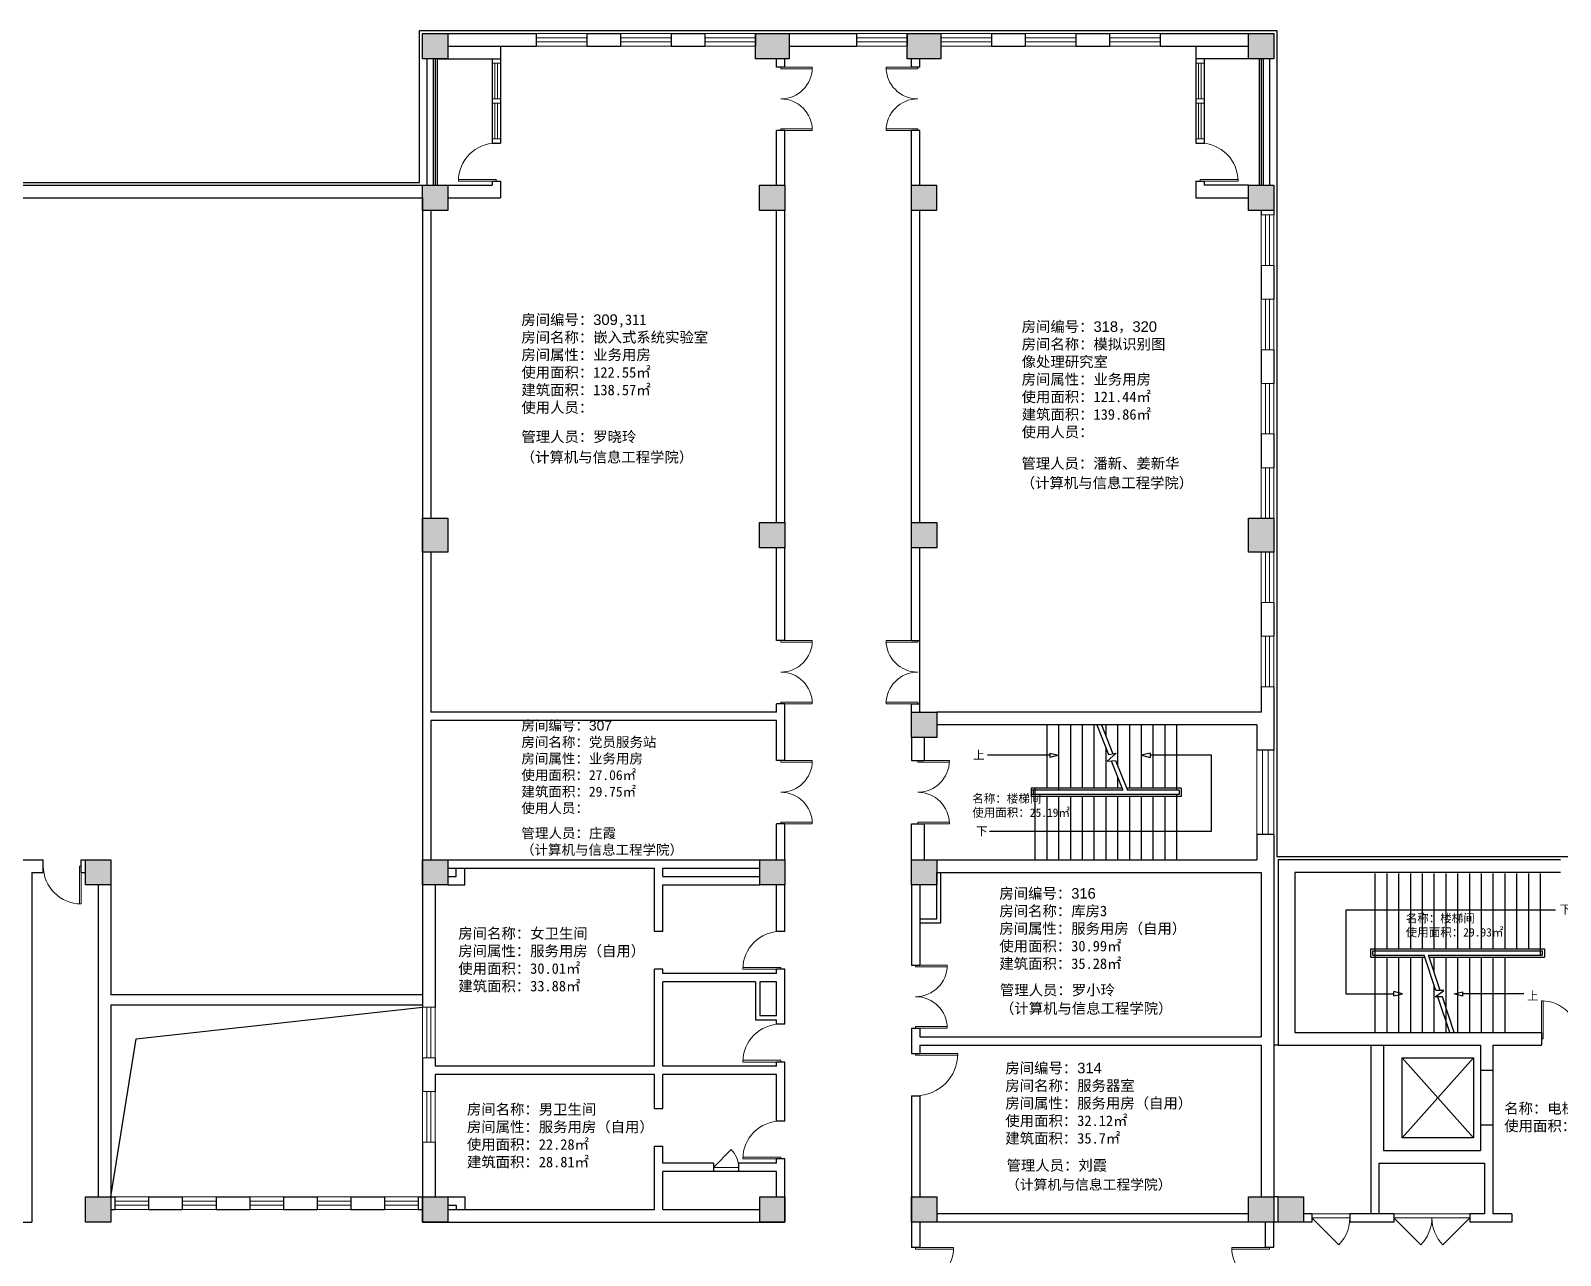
# Model space of a CAD drawing. Header units: millimetres. Extents: x 3623 to 132087, y -3080 to 53237.
# Drawn here: x 36018 to 72318, y 14683 to 43741 of the extents above; entities that cross this region are included whole.
import ezdxf

# ---------------------------------------------------------------- set-up
doc = ezdxf.new("R2010")
doc.units = ezdxf.units.MM
doc.header["$LTSCALE"] = 1000
doc.linetypes.add('CONTINOUS', pattern=[0])
for name, color, linetype in [('填充', 7, 'Continuous'), ('墙体', 30, 'Continuous'), ('管理人员', 2, 'Continuous')]:
    doc.layers.add(name, color=color, linetype=linetype)
for name, color, linetype, lineweight in [('墙线', 30, 'Continuous', 30), ('文字', 7, 'Continuous', 30), ('柱子', 150, 'Continuous', 30), ('窗户', 131, 'Continuous', 15), ('窗线', 131, 'Continuous', 15), ('门线', 154, 'CONTINOUS', 15)]:
    doc.layers.add(name, color=color, linetype=linetype, lineweight=lineweight)
doc.styles.get("Standard").update_dxf_attribs({"font": 'arial.ttf'})

msp = doc.modelspace()

# ---------------------------------------------------------------- hatches: boundary and pattern name
at = {"layer": '填充'}
h = msp.add_hatch(color=256, dxfattribs=at)
h.dxf.hatch_style = 1
h.paths.add_polyline_path([(45918, 43671), (45318, 43671), (45318, 43071), (45918, 43071)])
h = msp.add_hatch(color=256, dxfattribs=at)
h.dxf.hatch_style = 1
h.paths.add_polyline_path([(54017, 43671), (53217, 43671), (53217, 43071), (54017, 43071)])
h = msp.add_hatch(color=256, dxfattribs=at)
h.dxf.hatch_style = 1
h.paths.add_polyline_path([(57617, 43671), (56817, 43671), (56817, 43071), (57617, 43071)])
h = msp.add_hatch(color=256, dxfattribs=at)
h.dxf.hatch_style = 1
h.paths.add_polyline_path([(65518, 43671), (64918, 43671), (64918, 43071), (65518, 43071)])
h = msp.add_hatch(color=256, dxfattribs=at)
h.dxf.hatch_style = 1
h.paths.add_polyline_path([(45918, 40071), (45318, 40071), (45318, 39471), (45918, 39471)])
h = msp.add_hatch(color=256, dxfattribs=at)
h.dxf.hatch_style = 1
h.paths.add_polyline_path([(53917, 40071), (53317, 40071), (53317, 39471), (53917, 39471)])
h = msp.add_hatch(color=256, dxfattribs=at)
h.dxf.hatch_style = 1
h.paths.add_polyline_path([(57517, 40071), (56917, 40071), (56917, 39471), (57517, 39471)])
h = msp.add_hatch(color=256, dxfattribs=at)
h.dxf.hatch_style = 1
h.paths.add_polyline_path([(65518, 40071), (64918, 40071), (64918, 39471), (65518, 39471)])
h = msp.add_hatch(color=256, dxfattribs=at)
h.dxf.hatch_style = 1
h.paths.add_polyline_path([(45918, 32171), (45318, 32171), (45318, 31371), (45918, 31371)])
h = msp.add_hatch(color=256, dxfattribs=at)
h.dxf.hatch_style = 1
h.paths.add_polyline_path([(53917, 32071), (53317, 32071), (53317, 31471), (53917, 31471)])
h = msp.add_hatch(color=256, dxfattribs=at)
h.dxf.hatch_style = 1
h.paths.add_polyline_path([(57518, 32071), (56918, 32071), (56918, 31471), (57518, 31471)])
h = msp.add_hatch(color=256, dxfattribs=at)
h.dxf.hatch_style = 1
h.paths.add_polyline_path([(65518, 32171), (64918, 32171), (64918, 31371), (65518, 31371)])
h = msp.add_hatch(color=256, dxfattribs=at)
h.dxf.hatch_style = 1
h.paths.add_polyline_path([(57518, 27571), (56918, 27571), (56918, 26971), (57518, 26971)])
h = msp.add_hatch(color=256, dxfattribs=at)
h.dxf.hatch_style = 1
h.paths.add_polyline_path([(37918, 24071), (37318, 24071), (37318, 23471), (37918, 23471)])
h = msp.add_hatch(color=256, dxfattribs=at)
h.dxf.hatch_style = 1
h.paths.add_polyline_path([(45918, 24071), (45318, 24071), (45318, 23471), (45918, 23471)])
h = msp.add_hatch(color=256, dxfattribs=at)
h.dxf.hatch_style = 1
h.paths.add_polyline_path([(53918, 24071), (53318, 24071), (53318, 23471), (53918, 23471)])
h = msp.add_hatch(color=256, dxfattribs=at)
h.dxf.hatch_style = 1
h.paths.add_polyline_path([(57518, 24071), (56918, 24071), (56918, 23471), (57518, 23471)])
h = msp.add_hatch(color=256, dxfattribs=at)
h.dxf.hatch_style = 1
h.paths.add_polyline_path([(37918, 16071), (37318, 16071), (37318, 15471), (37918, 15471)])
h = msp.add_hatch(color=256, dxfattribs=at)
h.dxf.hatch_style = 1
h.paths.add_polyline_path([(45918, 16071), (45318, 16071), (45318, 15471), (45918, 15471)])
h = msp.add_hatch(color=256, dxfattribs=at)
h.dxf.hatch_style = 1
h.paths.add_polyline_path([(53918, 16071), (53318, 16071), (53318, 15471), (53918, 15471)])
h = msp.add_hatch(color=256, dxfattribs=at)
h.dxf.hatch_style = 1
h.paths.add_polyline_path([(57518, 16071), (56918, 16071), (56918, 15471), (57518, 15471)])
h = msp.add_hatch(color=256, dxfattribs=at)
h.dxf.hatch_style = 1
h.paths.add_polyline_path([(65518, 16071), (64918, 16071), (64918, 15471), (65518, 15471)])
h = msp.add_hatch(color=256, dxfattribs=at)
h.dxf.hatch_style = 1
h.paths.add_polyline_path([(66218, 16071), (65618, 16071), (65618, 15471), (66218, 15471)])

# ---------------------------------------------------------------- linework, layer by layer
at = {"layer": '墙体'}
for p, q in [((60138, 25771), (60138, 27271)), ((60418, 25721), (60418, 27271)), ((60418, 25771), (60418, 27271)), ((60698, 25771), (60698, 27271)), ((60978, 25771), (60978, 27271)), ((61258, 25771), (61258, 27271)), ((61258, 25771), (61258, 27271)), ((61318, 27271), (61597, 26570)), ((61427, 27271), (61701, 26585)), ((61538, 26995), (61538, 27271)), ((61818, 26291), (61818, 27271)), ((62098, 25771), (62098, 27271)), ((62098, 25771), (62098, 27271)), ((62378, 25771), (62378, 27271)), ((62658, 25771), (62658, 27271)), ((62938, 25771), (62938, 27271)), ((63218, 25721), (63218, 27271)), ((60202, 26549), (58724, 26549)), ((60202, 26599), (60202, 26499)), ((60202, 26599), (60410, 26549)), ((60410, 26549), (60202, 26499)), ((61538, 25771), (61538, 26719)), ((61775, 26596), (61562, 26412)), ((61597, 26570), (61775, 26596)), ((62584, 26599), (62376, 26549)), ((62376, 26549), (62584, 26499)), ((62584, 26599), (62584, 26499)), ((64041, 26549), (62584, 26549)), ((62584, 26549), (62584, 26499)), ((64041, 24746), (64041, 26549)), ((61562, 26412), (61764, 26425)), ((61657, 26418), (61935, 25721)), ((61764, 26425), (62045, 25721)), ((61818, 25771), (61818, 26015)), ((61915, 25771), (59758, 25771)), ((59758, 25771), (59758, 25571)), ((61935, 25721), (59758, 25721)), ((59858, 25721), (59758, 25721)), ((63268, 25621), (59758, 25621)), ((63318, 25571), (59758, 25571)), ((59808, 25721), (59808, 25621)), ((59858, 24071), (59858, 25771)), ((60138, 24071), (60138, 25571)), ((60418, 24071), (60418, 25571)), ((60418, 24071), (60418, 25571)), ((60698, 24071), (60698, 25571)), ((60978, 24071), (60978, 25571)), ((61258, 24071), (61258, 25571)), ((61258, 24071), (61258, 25571)), ((61538, 24071), (61538, 25571)), ((61818, 24071), (61818, 25571)), ((63318, 25771), (62025, 25771)), ((63268, 25721), (62045, 25721)), ((62098, 24071), (62098, 25571)), ((62098, 24071), (62098, 25571)), ((62378, 24071), (62378, 25571)), ((62658, 24071), (62658, 25571)), ((62938, 24071), (62938, 25571)), ((63218, 24071), (63218, 25621)), ((63268, 25721), (63268, 25621)), ((63318, 25771), (63318, 25571)), ((58767, 24746), (64041, 24746)), ((67918, 23747), (67918, 19971)), ((68198, 23747), (68198, 21959)), ((68478, 23747), (68478, 21959)), ((68758, 23747), (68758, 21959)), ((69038, 23747), (69038, 21959)), ((69318, 23747), (69318, 21959)), ((69318, 23747), (69318, 21959)), ((69598, 23747), (69598, 21959)), ((69878, 23747), (69878, 21959)), ((70158, 23747), (70158, 21959)), ((70438, 23747), (70438, 21959)), ((70438, 23747), (70438, 21959)), ((70718, 23747), (70718, 21959)), ((70998, 23747), (70998, 21959)), ((71278, 23747), (71278, 21959)), ((71558, 23747), (71558, 21959)), ((71838, 23747), (71838, 21809)), ((72202, 22873), (67223, 22873)), ((67223, 22873), (67223, 20891)), ((67818, 21959), (69038, 21959)), ((67818, 21759), (67818, 21959)), ((67868, 21909), (71888, 21909)), ((67868, 21809), (67868, 21909)), ((67868, 21809), (69084, 21809)), ((67918, 21959), (71558, 21959)), ((69362, 20969), (69084, 21809)), ((69187, 21809), (71888, 21809)), ((69465, 20969), (69187, 21809)), ((69318, 21959), (71938, 21959)), ((71888, 21909), (71888, 21809)), ((71938, 21959), (71938, 21759)), ((67818, 21759), (69100, 21759)), ((68198, 21759), (68198, 19971)), ((68478, 21759), (68478, 19971)), ((68758, 21759), (68758, 19971)), ((69038, 21759), (69038, 19971)), ((69203, 21759), (71938, 21759)), ((69318, 21759), (69318, 21414)), ((69318, 21759), (69318, 21414)), ((69598, 21759), (69598, 19971)), ((69878, 21759), (69878, 19971)), ((70158, 21759), (70158, 19971)), ((70438, 21759), (70438, 19971)), ((70438, 21759), (70438, 19971)), ((70718, 21759), (70718, 19971)), ((70998, 21759), (70998, 19971)), ((69318, 21102), (69318, 19971)), ((69318, 21074), (69318, 19971)), ((67223, 20891), (68366, 20891)), ((68366, 20891), (68366, 20941)), ((68366, 20841), (68366, 20941)), ((68574, 20891), (68366, 20941)), ((68366, 20841), (68574, 20891)), ((69343, 20814), (69555, 20969)), ((69516, 20814), (69343, 20814)), ((69555, 20969), (69361, 20970)), ((69692, 19971), (69413, 20814)), ((69795, 19971), (69516, 20814)), ((69795, 20886), (70003, 20936)), ((70003, 20836), (69795, 20886)), ((70003, 20836), (70003, 20936)), ((71451, 20886), (70003, 20886))]:
    msp.add_line(p, q, dxfattribs=at)
at = {"layer": '墙线'}
for p, q in [((45248, 43741), (65588, 43741)), ((45248, 40141), (45248, 43741)), ((45318, 43671), (48017, 43671)), ((48017, 43671), (48017, 43371)), ((49217, 43671), (50017, 43671)), ((49217, 43671), (49217, 43371)), ((50017, 43671), (50017, 43371)), ((51217, 43671), (52017, 43671)), ((51217, 43671), (51217, 43371)), ((52017, 43671), (52017, 43371)), ((53217, 43671), (55618, 43671)), ((53217, 43671), (53217, 43371)), ((55618, 43671), (55618, 43371)), ((56817, 43671), (57617, 43671)), ((56818, 43671), (56818, 43371)), ((57617, 43671), (57617, 43371)), ((58817, 43671), (58817, 43371)), ((58818, 43671), (59618, 43671)), ((59618, 43671), (59618, 43371)), ((60818, 43671), (61618, 43671)), ((60818, 43671), (60818, 43371)), ((61618, 43671), (61618, 43371)), ((62818, 43671), (65518, 43671)), ((62818, 43671), (62818, 43371)), ((65588, 43741), (65588, 24141)), ((45918, 43371), (48017, 43371)), ((47168, 43371), (47168, 41071)), ((49217, 43371), (50017, 43371)), ((51217, 43371), (52017, 43371)), ((54017, 43371), (55618, 43371)), ((58818, 43371), (59618, 43371)), ((60818, 43371), (61618, 43371)), ((62818, 43371), (64918, 43371)), ((63668, 43371), (63668, 41071)), ((45418, 43071), (45418, 40071)), ((45568, 43071), (45568, 40071)), ((45618, 43071), (45618, 40071)), ((45668, 43071), (45668, 40071)), ((45668, 43071), (47168, 43071)), ((46968, 43071), (46968, 41071)), ((53717, 42871), (53717, 43071)), ((53917, 42871), (53717, 42871)), ((53917, 42871), (53917, 43071)), ((56918, 42871), (56918, 43071)), ((57118, 42871), (56918, 42871)), ((57118, 42871), (57118, 43071)), ((65168, 43071), (63668, 43071)), ((63868, 43071), (63868, 41071)), ((65168, 43071), (65168, 40071)), ((65218, 43071), (65218, 40071)), ((65268, 43071), (65268, 40071)), ((65418, 43071), (65418, 40071)), ((46968, 41071), (47168, 41071)), ((53717, 40071), (53717, 41371)), ((53917, 41371), (53717, 41371)), ((53917, 40071), (53917, 41371)), ((57118, 41371), (56918, 41371)), ((56918, 40071), (56918, 41371)), ((57118, 40071), (57118, 41371)), ((63668, 41071), (63868, 41071)), ((5248, 40141), (45248, 40141)), ((5318, 40071), (45318, 40071)), ((45918, 40071), (46968, 40071)), ((46968, 40171), (47168, 40171)), ((46968, 40171), (46968, 40071)), ((47168, 40171), (47168, 39771)), ((63668, 40171), (63868, 40171)), ((63668, 40171), (63668, 39771)), ((63868, 40171), (63868, 40071)), ((64918, 40071), (63868, 40071)), ((65518, 40071), (65518, 39371)), ((5618, 39771), (45318, 39771)), ((45318, 39771), (45318, 20571)), ((45918, 39771), (47168, 39771)), ((63668, 39771), (64918, 39771)), ((45518, 39471), (45518, 32171)), ((53717, 32071), (53717, 39471)), ((53917, 32071), (53917, 39471)), ((56918, 32071), (56918, 39471)), ((57118, 32071), (57118, 39471)), ((65218, 39471), (65218, 39371)), ((65218, 38171), (65218, 37371)), ((65518, 38171), (65518, 37371)), ((65218, 36171), (65218, 35371)), ((65518, 36171), (65518, 35371)), ((65218, 34171), (65218, 33371)), ((65518, 34171), (65518, 33371)), ((65518, 32171), (65518, 31371)), ((45518, 31371), (45518, 27571)), ((53717, 29271), (53717, 31471)), ((53917, 29271), (53917, 31471)), ((56918, 29271), (56918, 31471)), ((57118, 27571), (57118, 31471)), ((65218, 30171), (65218, 29371)), ((65518, 30171), (65518, 29371)), ((53917, 29271), (53717, 29271)), ((56918, 29271), (57118, 29271)), ((65218, 28171), (65218, 27571)), ((65518, 28171), (65518, 26671)), ((53717, 27571), (53717, 27771)), ((53918, 27771), (53718, 27771)), ((53917, 26421), (53917, 27771)), ((56918, 27571), (56918, 27771)), ((56918, 27771), (57118, 27771)), ((53718, 27571), (45518, 27571)), ((53717, 27371), (45518, 27371)), ((45518, 27371), (45518, 24071)), ((53717, 26421), (53717, 27371)), ((65218, 27571), (57518, 27571)), ((65118, 27271), (57518, 27271)), ((65118, 27271), (65118, 26671)), ((56918, 26971), (56918, 26421)), ((57217, 26971), (57217, 26421)), ((65518, 26671), (65118, 26671)), ((65518, 26671), (65118, 26671)), ((53917, 26421), (53717, 26421)), ((56918, 26421), (57217, 26421)), ((53717, 24071), (53717, 24921)), ((53917, 24921), (53717, 24921)), ((53917, 24071), (53917, 24921)), ((56918, 24921), (57217, 24921)), ((56918, 24071), (56918, 24921)), ((57217, 24921), (57217, 24071)), ((65518, 24671), (65118, 24671)), ((65118, 24671), (65118, 24071)), ((65518, 24671), (65118, 24671)), ((65518, 24671), (65518, 15471)), ((35218, 24071), (36318, 24071)), ((36318, 23771), (36318, 24071)), ((37218, 24071), (37318, 24071)), ((37218, 23771), (37218, 24071)), ((45918, 24071), (53318, 24071)), ((53717, 24071), (53718, 24071)), ((57217, 24071), (65118, 24071)), ((73548, 24141), (65588, 24141)), ((72318, 24071), (65618, 24071)), ((65618, 24071), (65618, 19671)), ((36048, 23771), (36048, 15471)), ((36048, 23771), (36318, 23771)), ((37218, 23771), (37318, 23771)), ((45918, 23871), (50818, 23871)), ((45918, 23671), (46118, 23671)), ((46118, 23671), (46118, 23871)), ((46318, 23471), (46318, 23871)), ((50818, 22371), (50818, 23871)), ((51018, 23671), (51018, 23871)), ((51018, 23871), (53318, 23871)), ((51018, 23671), (53318, 23671)), ((57518, 23771), (65218, 23771)), ((57518, 22671), (57518, 23771)), ((57618, 22571), (57618, 23771)), ((65218, 23771), (65218, 19871)), ((72318, 23771), (66018, 23771)), ((66018, 23771), (66018, 19971)), ((37618, 23471), (37618, 16071)), ((37918, 23471), (37918, 20861)), ((45618, 23471), (45618, 20571)), ((45918, 23471), (46318, 23471)), ((51018, 23471), (53318, 23471)), ((51018, 22371), (51018, 23471)), ((53717, 22371), (53717, 23471)), ((53917, 22371), (53917, 23471)), ((56918, 23471), (56918, 21571)), ((57118, 23471), (57118, 21571)), ((57118, 22671), (57518, 22671)), ((57118, 22571), (57618, 22571)), ((51018, 22371), (50818, 22371)), ((53918, 22371), (53718, 22371)), ((50818, 19171), (50818, 21471)), ((51018, 21471), (50818, 21471)), ((51018, 21371), (51018, 21471)), ((53918, 21471), (53718, 21471)), ((53718, 21371), (53718, 21471)), ((53918, 20171), (53918, 21471)), ((56918, 21571), (57118, 21571)), ((53718, 21371), (51018, 21371)), ((51018, 19171), (51018, 21171)), ((53218, 21171), (51018, 21171)), ((53218, 21171), (53218, 20271)), ((53718, 21171), (53318, 21171)), ((53318, 21171), (53318, 20371)), ((53718, 20371), (53718, 21171)), ((45318, 20861), (37918, 20861)), ((45318, 20621), (37918, 20621)), ((37918, 20621), (37918, 16071)), ((38520, 19823), (45318, 20571)), ((53318, 20371), (53718, 20371)), ((53218, 20271), (53718, 20271)), ((53718, 20171), (53718, 20271)), ((53918, 20171), (53718, 20171)), ((56918, 20071), (57118, 20071)), ((56918, 20071), (56918, 19471)), ((57118, 20071), (57118, 19871)), ((66018, 19971), (71868, 19971)), ((71868, 19971), (71868, 19671)), ((37918, 16071), (38520, 19823)), ((57118, 19871), (65218, 19871)), ((57118, 19671), (65218, 19671)), ((57118, 19671), (57118, 19471)), ((65218, 19671), (65218, 16071)), ((65618, 19671), (65518, 19671)), ((65618, 19671), (70418, 19671)), ((67818, 19671), (67818, 15671)), ((68118, 19671), (68118, 17171)), ((70418, 19671), (70418, 17171)), ((70718, 19671), (70718, 15671)), ((70718, 19671), (71868, 19671)), ((45318, 19371), (45318, 18571)), ((45618, 19371), (45618, 19171)), ((53918, 19271), (53718, 19271)), ((53718, 19171), (53718, 19271)), ((53918, 17871), (53918, 19271)), ((56918, 19471), (57118, 19471)), ((68559, 19371), (70259, 17471)), ((70259, 19371), (68559, 17471)), ((68559, 19371), (70259, 19371)), ((68559, 17471), (68559, 19371)), ((70259, 19371), (70259, 17471)), ((50818, 19171), (45618, 19171)), ((50818, 18971), (45618, 18971)), ((45618, 18971), (45618, 18571)), ((50818, 18171), (50818, 18971)), ((53718, 19171), (51018, 19171)), ((53718, 18971), (51018, 18971)), ((51018, 18171), (51018, 18971)), ((53718, 17871), (53718, 18971)), ((70718, 19071), (70418, 19071)), ((50818, 18171), (51018, 18171)), ((56918, 18471), (57118, 18471)), ((56918, 18471), (56918, 15471)), ((57118, 18471), (57118, 16071)), ((53918, 17871), (53718, 17871)), ((70259, 17471), (68559, 17471)), ((70718, 17771), (70418, 17771)), ((45318, 17371), (45318, 15471)), ((45618, 17371), (45618, 16071)), ((50818, 15771), (50818, 17271)), ((50818, 17271), (51018, 17271)), ((51018, 16871), (51018, 17271)), ((68118, 17171), (70418, 17171)), ((52218, 16871), (51018, 16871)), ((52218, 16871), (52218, 16671)), ((53718, 16871), (52818, 16871)), ((52818, 16871), (52818, 16671)), ((53918, 16971), (53718, 16971)), ((53718, 16871), (53718, 16971)), ((53918, 15471), (53918, 16971)), ((68018, 15671), (68018, 16871)), ((68018, 16871), (70518, 16871)), ((70518, 16871), (70518, 15671)), ((51018, 15771), (51018, 16671)), ((53718, 16671), (51018, 16671)), ((53718, 16071), (53718, 16671)), ((37918, 16071), (38018, 16071)), ((38018, 16071), (38018, 15771)), ((38818, 16071), (38818, 15771)), ((38818, 16071), (39618, 16071)), ((39618, 16071), (39618, 15771)), ((40418, 16071), (40418, 15771)), ((40418, 16071), (41218, 16071)), ((41218, 16071), (41218, 15771)), ((42018, 16071), (42018, 15771)), ((42018, 16071), (42818, 16071)), ((42818, 16071), (42818, 15771)), ((43618, 16071), (43618, 15771)), ((43618, 16071), (44418, 16071)), ((44418, 16071), (44418, 15771)), ((45218, 16071), (45218, 15771)), ((45218, 16071), (45318, 16071)), ((45918, 16071), (46318, 16071)), ((46318, 16071), (46318, 15771)), ((65618, 16071), (65518, 16071)), ((37918, 15771), (38018, 15771)), ((38818, 15771), (39618, 15771)), ((40418, 15771), (41218, 15771)), ((42018, 15771), (42818, 15771)), ((43618, 15771), (44418, 15771)), ((45218, 15771), (45318, 15771)), ((45918, 15871), (46118, 15871)), ((45918, 15771), (50818, 15771)), ((46118, 15871), (46118, 15771)), ((51018, 15771), (53318, 15771)), ((64918, 15671), (57518, 15671)), ((66418, 15671), (66218, 15671)), ((66418, 15671), (66418, 15471)), ((67318, 15671), (67318, 15471)), ((68368, 15671), (67318, 15671)), ((68368, 15671), (68368, 15471)), ((70168, 15671), (70168, 15471)), ((70518, 15671), (70168, 15671)), ((71168, 15671), (70718, 15671)), ((71168, 15671), (71168, 15471)), ((35425, 15471), (36048, 15471)), ((45318, 15471), (53918, 15471)), ((56918, 15471), (56918, 14871)), ((64918, 15471), (56918, 15471)), ((57118, 15471), (57118, 14871)), ((65318, 14871), (65318, 15471)), ((65618, 15471), (65518, 15471)), ((65518, 14871), (65518, 15471)), ((66418, 15471), (66218, 15471)), ((68368, 15471), (67318, 15471)), ((71168, 15471), (70168, 15471)), ((57118, 14871), (56918, 14871)), ((65518, 14871), (65318, 14871))]:
    msp.add_line(p, q, dxfattribs=at)
at = {"layer": '柱子'}
for p, q in [((45318, 43671), (45918, 43671)), ((45318, 43071), (45318, 43671)), ((45918, 43671), (45918, 43071)), ((53217, 43671), (54017, 43671)), ((53217, 43071), (53217, 43671)), ((54017, 43671), (54017, 43071)), ((56817, 43671), (57617, 43671)), ((56817, 43071), (56817, 43671)), ((57617, 43671), (57617, 43071)), ((64918, 43671), (65518, 43671)), ((64918, 43071), (64918, 43671)), ((65518, 43671), (65518, 43071)), ((45918, 43071), (45318, 43071)), ((54017, 43071), (53217, 43071)), ((57617, 43071), (56817, 43071)), ((65518, 43071), (64918, 43071)), ((45318, 40071), (45918, 40071)), ((45318, 39471), (45318, 40071)), ((45918, 40071), (45918, 39471)), ((53317, 40071), (53917, 40071)), ((53317, 39471), (53317, 40071)), ((53917, 40071), (53917, 39471)), ((56917, 40071), (57517, 40071)), ((56917, 39471), (56917, 40071)), ((57517, 40071), (57517, 39471)), ((64918, 40071), (65518, 40071)), ((64918, 39471), (64918, 40071)), ((65518, 40071), (65518, 39471)), ((45918, 39471), (45318, 39471)), ((53917, 39471), (53317, 39471)), ((57517, 39471), (56917, 39471)), ((65518, 39471), (64918, 39471)), ((45318, 31371), (45318, 32171)), ((45318, 32171), (45918, 32171)), ((45918, 32171), (45918, 31371)), ((53317, 32071), (53917, 32071)), ((53317, 31471), (53317, 32071)), ((53917, 32071), (53917, 31471)), ((56918, 32071), (57518, 32071)), ((56918, 31471), (56918, 32071)), ((57518, 32071), (57518, 31471)), ((64918, 31371), (64918, 32171)), ((64918, 32171), (65518, 32171)), ((65518, 32171), (65518, 31371)), ((45918, 31371), (45318, 31371)), ((53917, 31471), (53317, 31471)), ((57518, 31471), (56918, 31471)), ((65518, 31371), (64918, 31371)), ((56918, 27571), (57518, 27571)), ((56918, 26971), (56918, 27571)), ((57518, 27571), (57518, 26971)), ((57518, 26971), (56918, 26971)), ((37318, 24071), (37918, 24071)), ((37318, 23471), (37318, 24071)), ((37918, 24071), (37918, 23471)), ((45318, 24071), (45918, 24071)), ((45318, 23471), (45318, 24071)), ((45918, 24071), (45918, 23471)), ((53318, 24071), (53918, 24071)), ((53318, 23471), (53318, 24071)), ((53918, 24071), (53918, 23471)), ((56918, 24071), (57518, 24071)), ((56918, 23471), (56918, 24071)), ((57518, 24071), (57518, 23471)), ((37918, 23471), (37318, 23471)), ((45918, 23471), (45318, 23471)), ((53918, 23471), (53318, 23471)), ((57518, 23471), (56918, 23471)), ((37318, 16071), (37918, 16071)), ((37318, 15471), (37318, 16071)), ((37918, 16071), (37918, 15471)), ((45318, 16071), (45918, 16071)), ((45318, 15471), (45318, 16071)), ((45918, 16071), (45918, 15471)), ((53318, 16071), (53918, 16071)), ((53318, 15471), (53318, 16071)), ((53918, 16071), (53918, 15471)), ((56918, 16071), (57518, 16071)), ((56918, 15471), (56918, 16071)), ((57518, 16071), (57518, 15471)), ((64918, 15471), (64918, 16071)), ((64918, 16071), (65518, 16071)), ((65518, 16071), (65518, 15471)), ((65618, 16071), (66218, 16071)), ((65618, 15471), (65618, 16071)), ((66218, 16071), (66218, 15471)), ((37918, 15471), (37318, 15471)), ((45918, 15471), (45318, 15471)), ((53918, 15471), (53318, 15471)), ((57518, 15471), (56918, 15471)), ((65518, 15471), (64918, 15471)), ((66218, 15471), (65618, 15471))]:
    msp.add_line(p, q, dxfattribs=at)
at = {"layer": '窗户'}
for p, q in [((48017, 43371), (48017, 43671)), ((49217, 43671), (48017, 43671)), ((49217, 43571), (48017, 43571)), ((49217, 43371), (49217, 43671)), ((50017, 43371), (50017, 43671)), ((51217, 43671), (50017, 43671)), ((51217, 43571), (50017, 43571)), ((51217, 43371), (51217, 43671)), ((52017, 43371), (52017, 43671)), ((53217, 43671), (52017, 43671)), ((53217, 43571), (52017, 43571)), ((53217, 43371), (53217, 43671)), ((55618, 43371), (55618, 43671)), ((56818, 43671), (55618, 43671)), ((56818, 43571), (55618, 43571)), ((56818, 43371), (56818, 43671)), ((57617, 43371), (57617, 43671)), ((58817, 43671), (57617, 43671)), ((58817, 43571), (57617, 43571)), ((58817, 43371), (58817, 43671)), ((59618, 43371), (59618, 43671)), ((60818, 43671), (59618, 43671)), ((60818, 43571), (59618, 43571)), ((60818, 43371), (60818, 43671)), ((61618, 43371), (61618, 43671)), ((62818, 43671), (61618, 43671)), ((62818, 43571), (61618, 43571)), ((62818, 43371), (62818, 43671)), ((49217, 43471), (48017, 43471)), ((49217, 43371), (48017, 43371)), ((51217, 43471), (50017, 43471)), ((51217, 43371), (50017, 43371)), ((53217, 43471), (52017, 43471)), ((53217, 43371), (52017, 43371)), ((56818, 43471), (55618, 43471)), ((56818, 43371), (55618, 43371)), ((58817, 43471), (57617, 43471)), ((58817, 43371), (57617, 43371)), ((60818, 43471), (59618, 43471)), ((60818, 43371), (59618, 43371)), ((62818, 43471), (61618, 43471)), ((62818, 43371), (61618, 43371)), ((65218, 39371), (65518, 39371)), ((65218, 38171), (65218, 39371)), ((65318, 38171), (65318, 39371)), ((65418, 38171), (65418, 39371)), ((65518, 38171), (65518, 39371)), ((65218, 38171), (65518, 38171)), ((65218, 37371), (65518, 37371)), ((65218, 36171), (65218, 37371)), ((65318, 36171), (65318, 37371)), ((65418, 36171), (65418, 37371)), ((65518, 36171), (65518, 37371)), ((65218, 36171), (65518, 36171)), ((65218, 35371), (65518, 35371)), ((65218, 34171), (65218, 35371)), ((65318, 34171), (65318, 35371)), ((65418, 34171), (65418, 35371)), ((65518, 34171), (65518, 35371)), ((65218, 34171), (65518, 34171)), ((65218, 33371), (65518, 33371)), ((65218, 32171), (65218, 33371)), ((65318, 32171), (65318, 33371)), ((65418, 32171), (65418, 33371)), ((65518, 32171), (65518, 33371)), ((65218, 32171), (65518, 32171)), ((65218, 31371), (65518, 31371)), ((65218, 30171), (65218, 31371)), ((65318, 30171), (65318, 31371)), ((65418, 30171), (65418, 31371)), ((65518, 30171), (65518, 31371)), ((65218, 30171), (65518, 30171)), ((65218, 29371), (65518, 29371)), ((65218, 28171), (65218, 29371)), ((65318, 28171), (65318, 29371)), ((65418, 28171), (65418, 29371)), ((65518, 28171), (65518, 29371)), ((65218, 28171), (65518, 28171)), ((45318, 20571), (45618, 20571)), ((45318, 19371), (45318, 20571)), ((45418, 19371), (45418, 20571)), ((45518, 19371), (45518, 20571)), ((45618, 19371), (45618, 20571)), ((45318, 19371), (45618, 19371)), ((45318, 18571), (45618, 18571)), ((45318, 17371), (45318, 18571)), ((45418, 17371), (45418, 18571)), ((45518, 17371), (45518, 18571)), ((45618, 17371), (45618, 18571)), ((45318, 17371), (45618, 17371)), ((38018, 15771), (38018, 16071)), ((38818, 16071), (38018, 16071)), ((38818, 15771), (38818, 16071)), ((39618, 15771), (39618, 16071)), ((40418, 16071), (39618, 16071)), ((40418, 15771), (40418, 16071)), ((41218, 15771), (41218, 16071)), ((42018, 16071), (41218, 16071)), ((42018, 15771), (42018, 16071)), ((42818, 15771), (42818, 16071)), ((43618, 16071), (42818, 16071)), ((43618, 15771), (43618, 16071)), ((44418, 15771), (44418, 16071)), ((45218, 16071), (44418, 16071)), ((45218, 15771), (45218, 16071)), ((38818, 15971), (38018, 15971)), ((38818, 15871), (38018, 15871)), ((38818, 15771), (38018, 15771)), ((40418, 15971), (39618, 15971)), ((40418, 15871), (39618, 15871)), ((40418, 15771), (39618, 15771)), ((42018, 15971), (41218, 15971)), ((42018, 15871), (41218, 15871)), ((42018, 15771), (41218, 15771)), ((43618, 15971), (42818, 15971)), ((43618, 15871), (42818, 15871)), ((43618, 15771), (42818, 15771)), ((45218, 15971), (44418, 15971)), ((45218, 15871), (44418, 15871)), ((45218, 15771), (44418, 15771))]:
    msp.add_line(p, q, dxfattribs=at)
at = {"layer": '窗线'}
for p, q in [((46968, 43071), (46968, 41071)), ((47168, 43071), (46968, 43071)), ((47168, 42971), (46968, 42971)), ((47030, 42121), (47030, 42971)), ((47097, 42121), (47097, 42971)), ((47168, 41071), (47168, 43071)), ((63668, 43071), (63668, 41071)), ((63868, 43071), (63668, 43071)), ((63868, 42971), (63668, 42971)), ((63730, 42121), (63730, 42971)), ((63797, 42121), (63797, 42971)), ((63868, 41071), (63868, 43071)), ((47168, 42121), (46968, 42121)), ((63868, 42121), (63668, 42121)), ((47168, 42021), (46968, 42021)), ((47030, 41171), (47030, 42021)), ((47097, 41171), (47097, 42021)), ((63868, 42021), (63668, 42021)), ((63730, 41171), (63730, 42021)), ((63797, 41171), (63797, 42021)), ((46968, 41171), (47168, 41171)), ((46968, 41071), (47168, 41071)), ((63668, 41171), (63868, 41171)), ((63668, 41071), (63868, 41071)), ((65118, 26671), (65118, 24671)), ((65518, 26671), (65118, 26671)), ((65251, 24671), (65251, 26671)), ((65384, 24671), (65384, 26671)), ((65518, 24671), (65518, 26671)), ((65118, 24671), (65518, 24671))]:
    msp.add_line(p, q, dxfattribs=at)
for p in [(47034, 41071), (47101, 41071), (65251, 24671), (65384, 24671)]:
    msp.add_point(p, dxfattribs=at)
at = {"layer": '门线'}
for p, q in [((53817, 42831), (53817, 42871)), ((53817, 42871), (54567, 42871)), ((54567, 42871), (54567, 42831)), ((56317, 42871), (56317, 42831)), ((57067, 42871), (56317, 42871)), ((57067, 42831), (57067, 42871)), ((54567, 42831), (53817, 42831)), ((56317, 42831), (57067, 42831)), ((53817, 41371), (53817, 41411)), ((53817, 41411), (54567, 41411)), ((54567, 41411), (54567, 41371)), ((56317, 41411), (56317, 41371)), ((57067, 41411), (56317, 41411)), ((57067, 41371), (57067, 41411)), ((54567, 41371), (53817, 41371)), ((56317, 41371), (57067, 41371)), ((46168, 40171), (46168, 40211)), ((46168, 40211), (47068, 40211)), ((47068, 40171), (46168, 40171)), ((47068, 40211), (47068, 40171)), ((64668, 40211), (63768, 40211)), ((63768, 40211), (63768, 40171)), ((63768, 40171), (64668, 40171)), ((64668, 40171), (64668, 40211)), ((53817, 29231), (53817, 29271)), ((53817, 29271), (54567, 29271)), ((54567, 29231), (53817, 29231)), ((54567, 29271), (54567, 29231)), ((56317, 29271), (56317, 29231)), ((57067, 29271), (56317, 29271)), ((56317, 29231), (57067, 29231)), ((57067, 29231), (57067, 29271)), ((53817, 27771), (53817, 27811)), ((53817, 27811), (54567, 27811)), ((54567, 27771), (53817, 27771)), ((54567, 27811), (54567, 27771)), ((56317, 27811), (56317, 27771)), ((57067, 27811), (56317, 27811)), ((56317, 27771), (57067, 27771)), ((57067, 27771), (57067, 27811)), ((53817, 26381), (53817, 26421)), ((53817, 26421), (54567, 26421)), ((54567, 26381), (53817, 26381)), ((54567, 26421), (54567, 26381)), ((57068, 26381), (57068, 26421)), ((57068, 26421), (57818, 26421)), ((57818, 26381), (57068, 26381)), ((57818, 26421), (57818, 26381)), ((53817, 24921), (53817, 24961)), ((53817, 24961), (54567, 24961)), ((54567, 24921), (53817, 24921)), ((54567, 24961), (54567, 24921)), ((57068, 24921), (57068, 24961)), ((57068, 24961), (57818, 24961)), ((57818, 24921), (57068, 24921)), ((57818, 24961), (57818, 24921)), ((37218, 23921), (37178, 23921)), ((37178, 23921), (37178, 23021)), ((37218, 23021), (37218, 23921)), ((37178, 23021), (37218, 23021)), ((52918, 21471), (52918, 21511)), ((52918, 21511), (53818, 21511)), ((53818, 21471), (52918, 21471)), ((53818, 21511), (53818, 21471)), ((57018, 21531), (57018, 21571)), ((57018, 21571), (57768, 21571)), ((57768, 21531), (57018, 21531)), ((57768, 21571), (57768, 21531)), ((71868, 20721), (71908, 20721)), ((71868, 19821), (71868, 20721)), ((71908, 20721), (71908, 19821)), ((57018, 20071), (57018, 20111)), ((57018, 20111), (57768, 20111)), ((57768, 20071), (57018, 20071)), ((57768, 20111), (57768, 20071)), ((71908, 19821), (71868, 19821)), ((52918, 19271), (52918, 19311)), ((52918, 19311), (53818, 19311)), ((53818, 19271), (52918, 19271)), ((53818, 19311), (53818, 19271)), ((57018, 19431), (57018, 19471)), ((57018, 19471), (58018, 19471)), ((58018, 19431), (57018, 19431)), ((58018, 19471), (58018, 19431)), ((52218, 16771), (52642, 17196)), ((52218, 16771), (52818, 16771)), ((52918, 16971), (52918, 17011)), ((52918, 17011), (53818, 17011)), ((53818, 16971), (52918, 16971)), ((53818, 17011), (53818, 16971)), ((52218, 16671), (52818, 16671)), ((67323, 15671), (66418, 15671)), ((68368, 15671), (70168, 15671)), ((66418, 15571), (67323, 15571)), ((66423, 15571), (67060, 14935)), ((68368, 15571), (70168, 15571)), ((68368, 15571), (69004, 14935)), ((70168, 15571), (69531, 14935)), ((57018, 14831), (57018, 14871)), ((57018, 14871), (57918, 14871)), ((57918, 14831), (57018, 14831)), ((57918, 14871), (57918, 14831)), ((64518, 14871), (64518, 14831)), ((65418, 14871), (64518, 14871)), ((64518, 14831), (65418, 14831)), ((65418, 14831), (65418, 14871))]:
    msp.add_line(p, q, dxfattribs=at)
for centre, radius, start, end in [((53817, 42871), 750, 270, 0), ((57067, 42871), 750, 180, 270), ((53817, 41371), 750, 0, 90), ((57067, 41371), 750, 90, 180), ((47068, 40171), 900, 90, 180), ((63768, 40171), 900, 0, 90), ((53817, 29271), 750, 270, 0), ((57067, 29271), 750, 180, 270), ((53817, 27771), 750, 0, 90), ((57067, 27771), 750, 90, 180), ((53817, 26421), 750, 270, 0), ((57068, 26421), 750, 270, 0), ((53817, 24921), 750, 0, 90), ((57068, 24921), 750, 0, 90), ((37218, 23921), 900, 180, 270), ((53818, 21471), 900, 90, 180), ((57018, 21571), 750, 270, 0), ((57018, 20071), 750, 0, 90), ((71868, 19821), 900, 0, 90), ((53818, 19271), 900, 90, 180), ((57018, 19471), 1000, 270, 0), ((53818, 16971), 900, 90, 180), ((52218, 16771), 600, 0, 45), ((66423, 15571), 900, 315, 6.3794), ((68368, 15571), 900, 315, 0), ((70168, 15571), 900, 180, 225), ((57018, 14871), 900, 270.0004, 0.0004), ((65418, 14871), 900, 180, 270)]:
    msp.add_arc(centre, radius, start, end, dxfattribs=at)

# ---------------------------------------------------------------- texts
at = {"layer": '墙体'}
for s, p in [('上', (58383, 26453)), ('下', (58452, 24647)), ('下', (72297, 22792)), ('上', (71524, 20742))]:
    msp.add_text(s, height=200, dxfattribs=at).set_placement(p)
at = {"layer": '文字', "attachment_point": 1}
for s, width, insert, char_height in [('{\\fSimSun|b0|i0|c134|p2;房间编号：}309{\\fSimSun|b0|i0|c134|p2;,311}\\P{\\fSimSun|b0|i0|c134|p2;房间名称：嵌入式系统实验室}\\P{\\fSimSun|b0|i0|c134|p2;房间属性：业务用房}\\P{\\fSimSun|b0|i0|c134|p2;使用面积：122.55\\fSimSun|b0|i0|c129|p2;㎡}\\P{\\fSimSun|b0|i0|c134|p2;建筑面积：138.57\\fSimSun|b0|i0|c129|p2;㎡}\\P{\\fSimSun|b0|i0|c134|p2;使用人员：}', 6991.83, (47663, 37008), 250), ('{\\fSimSun|b0|i0|c134|p2;房间编号：}318{\\fSimSun|b0|i0|c134|p2;，}320\\P{\\fSimSun|b0|i0|c134|p2;房间名称：模拟识别图像处理研究室}\\P{\\fSimSun|b0|i0|c134|p2;房间属性：业务用房}\\P{\\fSimSun|b0|i0|c134|p2;使用面积：121.44\\fSimSun|b0|i0|c129|p2;㎡}\\P{\\fSimSun|b0|i0|c134|p2;建筑面积：139.86\\fSimSun|b0|i0|c129|p2;㎡}\\P{\\fSimSun|b0|i0|c134|p2;使用人员：}', 3459.79, (59534, 36844), 250), ('{\\fSimSun|b0|i0|c134|p2;房间编号：}307\\P{\\fSimSun|b0|i0|c134|p2;房间名称：党员服务站}\\P{\\fSimSun|b0|i0|c134|p2;房间属性：业务用房}\\P{\\fSimSun|b0|i0|c134|p2;使用面积：27.06\\fSimSun|b0|i0|c129|p2;㎡}\\P{\\fSimSun|b0|i0|c134|p2;建筑面积：29.75\\fSimSun|b0|i0|c129|p2;㎡\\fSimSun|b0|i0|c134|p2;\\P使用人员：}', 5844.18, (47663, 27371), 235), ('{\\fSimSun|b0|i0|c134|p2;名称：楼梯间}\\P{\\fSimSun|b0|i0|c134|p2;使用面积：25.19\\fSimSun|b0|i0|c129|p2;㎡}', 3509.56, (58363, 25621), 200), ('{\\fSimSun|b0|i0|c134|p2;房间编号：}316\\P{\\fSimSun|b0|i0|c134|p2;房间名称：库房3}\\P{\\fSimSun|b0|i0|c134|p2;房间属性：服务用房（自用）}\\P{\\fSimSun|b0|i0|c134|p2;使用面积：30.99\\fSimSun|b0|i0|c129|p2;㎡}\\P{\\fSimSun|b0|i0|c134|p2;建筑面积：35.28\\fSimSun|b0|i0|c129|p2;㎡}', 5397.78, (59005, 23397), 250), ('{\\fSimSun|b0|i0|c134|p2;名称：楼梯间}\\P{\\fSimSun|b0|i0|c134|p2;使用面积：29.93\\fSimSun|b0|i0|c129|p2;㎡}', 3509.56, (68648, 22782), 200), ('{\\fSimSun|b0|i0|c134|p2;房间名称：女卫生间}\\P{\\fSimSun|b0|i0|c134|p2;房间属性：服务用房（自用）}\\P{\\fSimSun|b0|i0|c134|p2;使用面积：30.01\\fSimSun|b0|i0|c129|p2;㎡}\\P{\\fSimSun|b0|i0|c134|p2;建筑面积：33.88\\fSimSun|b0|i0|c129|p2;㎡}', 5614.65, (46167, 22448), 250), ('{\\fSimSun|b0|i0|c134|p2;房间编号：}314\\P{\\fSimSun|b0|i0|c134|p2;房间名称：服务器室}\\P{\\fSimSun|b0|i0|c134|p2;房间属性：服务用房（自用）}\\P{\\fSimSun|b0|i0|c134|p2;使用面积：32.12\\fSimSun|b0|i0|c129|p2;㎡}\\P{\\fSimSun|b0|i0|c134|p2;建筑面积：35.7\\fSimSun|b0|i0|c129|p2;㎡}', 4954.36, (59147, 19253), 250), ('{\\fSimSun|b0|i0|c134|p2;房间名称：男卫生间}\\P{\\fSimSun|b0|i0|c134|p2;房间属性：服务用房（自用）}\\P{\\fSimSun|b0|i0|c134|p2;使用面积：22.28\\fSimSun|b0|i0|c129|p2;㎡}\\P{\\fSimSun|b0|i0|c134|p2;建筑面积：28.81\\fSimSun|b0|i0|c129|p2;㎡}', 5664.5, (46371, 18274), 250), ('{\\fSimSun|b0|i0|c134|p2;名称：电梯厅}\\P{\\fSimSun|b0|i0|c134|p2;使用面积：12.68\\fSimSun|b0|i0|c129|p2;㎡}', 2893.14, (70985, 18297), 250)]:
    msp.add_mtext_dynamic_manual_height_columns(s, width=width, gutter_width=12.5, heights=[0], dxfattribs=dict(at, insert=insert, char_height=char_height))
at = {"layer": '管理人员', "attachment_point": 1}
for s, width, insert, char_height in [('\\pt3250;{\\fSimSun|b0|i0|c134|p2;管理人员：罗晓玲}', 5411.49, (47663, 34231), 250), ('{\\fSimSun|b0|i0|c134|p2;（计算机与信息工程学院）}', 6831.66, (47649, 33747), 250), ('\\pt3250;{\\fSimSun|b0|i0|c134|p2;管理人员：潘新、姜新华}', 6305.62, (59529, 33599), 250), ('{\\fSimSun|b0|i0|c134|p2;（计算机与信息工程学院）}', 7268.4, (59512, 33136), 250), ('\\pt3055;{\\fSimSun|b0|i0|c134|p2;管理人员：庄霞}', 3587.49, (47664, 24818), 235), ('{\\fSimSun|b0|i0|c134|p2;（计算机与信息工程学院）}', 4947.52, (47654, 24424), 235), ('\\pt3250;{\\fSimSun|b0|i0|c134|p2;管理人员：罗小玲}', 3655.86, (59018, 21104), 250), ('{\\fSimSun|b0|i0|c134|p2;（计算机与信息工程学院）}', 6697.36, (59020, 20669), 250), ('\\pt3250;{\\fSimSun|b0|i0|c134|p2;管理人员：刘霞}', 3264.01, (59176, 16944), 250), ('{\\fSimSun|b0|i0|c134|p2;（计算机与信息工程学院）}', 4947.52, (59164, 16483), 240)]:
    msp.add_mtext_dynamic_manual_height_columns(s, width=width, gutter_width=12.5, heights=[0], dxfattribs=dict(at, insert=insert, char_height=char_height))

doc.saveas('drawing.dxf')
